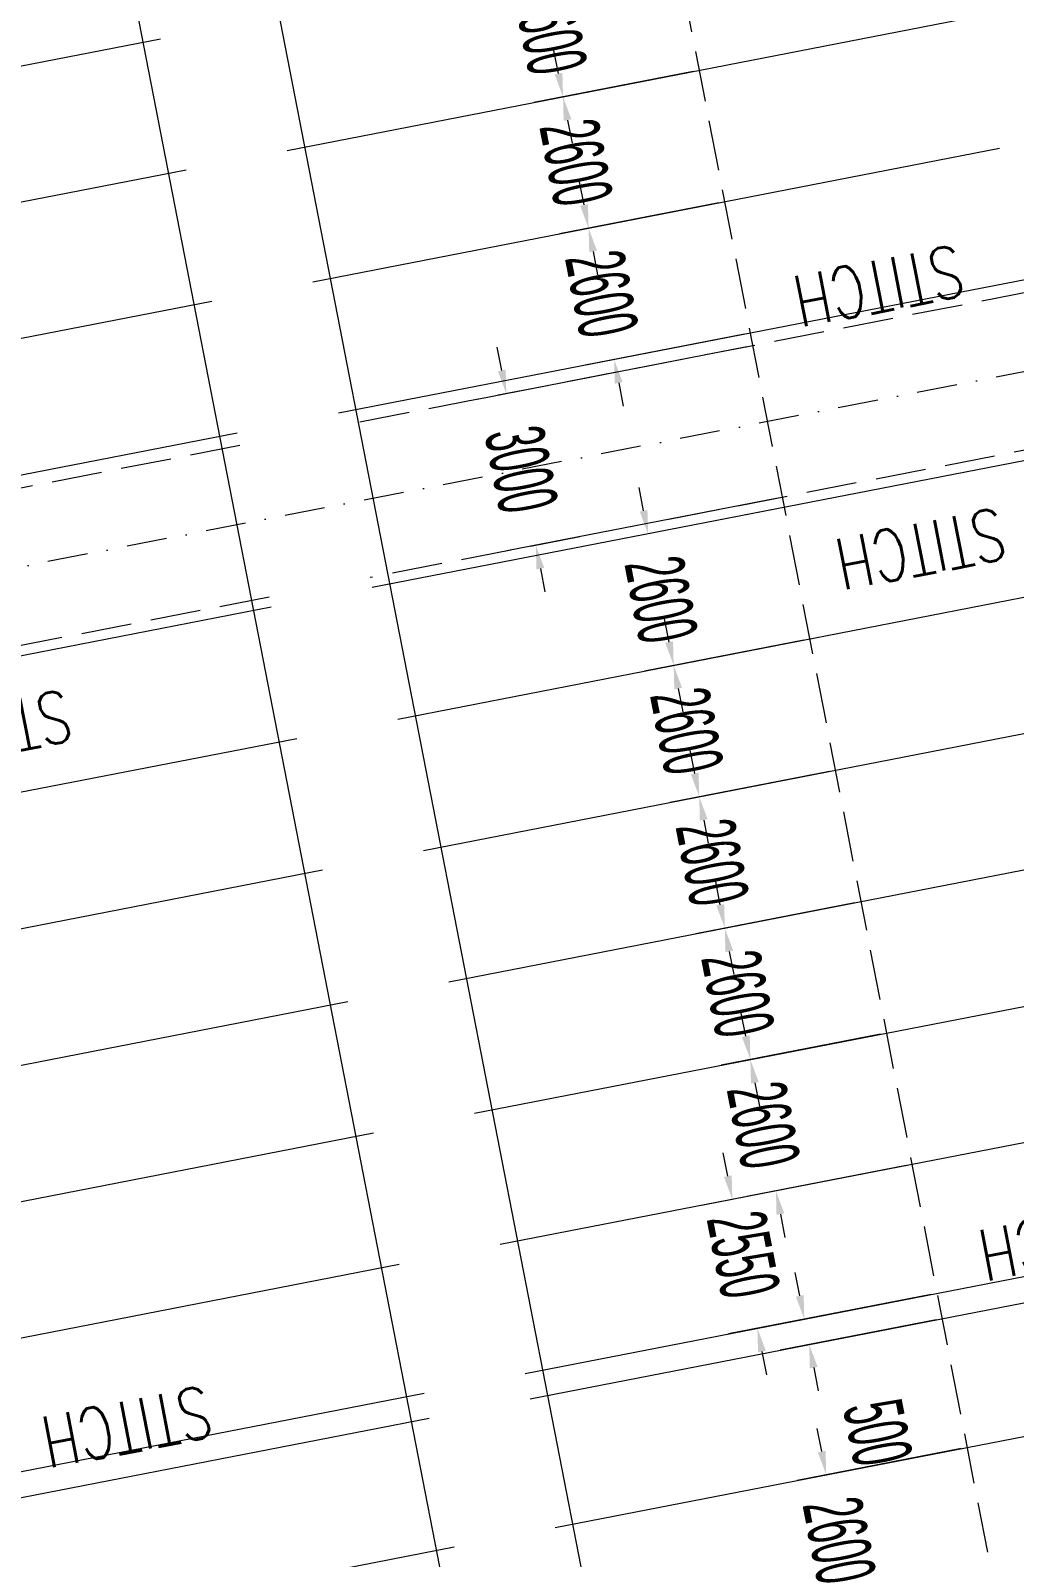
# Model space of a CAD drawing. Header units: millimetres. Extents: x 27228149 to 29012050, y 40856015 to 42918728.
# Drawn here: x 27350557 to 27369671, y 42616292 to 42645951 of the extents above; entities that cross this region are included whole.
import ezdxf

# ---------------------------------------------------------------- set-up
doc = ezdxf.new("R2010")
doc.units = ezdxf.units.MM
doc.header["$LTSCALE"] = 0.05
doc.linetypes.add('DGN Style 3', pattern=[27349.722329, 19535.51595, -7814.20638])
doc.linetypes.add('DGN Style 4', pattern=[31276.361035, 15628.41276, -7814.20638, 19.535516, -7814.20638])
doc.layers.get('Defpoints').update_dxf_attribs({"lineweight": 0})
for name, color, linetype, lineweight in [('InnerEdge_NB', 7, 'Continuous', 0), ('InnerEdge_SB', 7, 'Continuous', 0), ('PlacementCurve_SB', 1, 'DGN Style 3', 0), ('S-_ANOT----_A-', 7, 'Continuous', 0), ('S-_ANOT----_T-', 7, 'Continuous', 0), ('S-_GRIDLINE_E- Adjusted', 6, 'DGN Style 4', 0), ('S-_SEG-----_E-NB', 3, 'Continuous', 13), ('S-_SEG-----_E-SB', 3, 'Continuous', 13)]:
    doc.layers.add(name, color=color, linetype=linetype, lineweight=lineweight)
doc.styles.add('Styletxt', font='txt.shx')
doc.styles.add('StyleWORKING', font='WORKING.shx')
doc.dimstyles.new('dim300', dxfattribs={"dimtxt": 750, "dimasz": 750, "dimexe": 375, "dimexo": 375, "dimgap": 375, "dimtad": 1, "dimdec": 0, "dimzin": 11, "dimdsep": 46, "dimtxsty": 'StyleWORKING', "dimsah": 1, "dimcen": 0.09, "dimclrd": 7, "dimclre": 7, "dimadec": 4, "dimazin": 3, "dimtfac": 1, "dimtdec": 0, "dimtmove": 0, "dimatfit": 3, "dimfxl": 1, "dimtolj": 1, "dimtzin": 0, "dimlwd": 0, "dimlwe": 0, "dimarcsym": 0})

# ---------------------------------------------------------------- blocks, each defined once
blk = doc.blocks.new('*D286')
at = {"layer": 'Defpoints', "color": 0, "linetype": 'Continuous', "transparency": 16777216}
for p in [(27363048, 42647729), (27363544, 42645177), (27360902, 42644663)]:
    blk.add_point(p, dxfattribs=at)
at = {"layer": 'S-_ANOT----_A-', "color": 7, "linetype": 'Continuous', "lineweight": 0, "transparency": 16777216}
for p, q in [((27360317, 42647667), (27360229, 42648118)), ((27360990, 42644211), (27361078, 42643760))]:
    blk.add_line(p, q, dxfattribs=at)
at = {"layer": 'S-_ANOT----_A-', "linetype": 'Continuous', "transparency": 16777216}
for p, q in [((27362935, 42647707), (27359841, 42647105)), ((27363431, 42645155), (27360337, 42644553))]:
    blk.add_line(p, q, dxfattribs=at)
at = {"layer": 'S-_ANOT----_A-', "color": 7, "linetype": 'Continuous', "transparency": 16777216}
for points in [[(27360393, 42647681), (27360242, 42647652), (27360405, 42647215)], [(27361065, 42644226), (27360914, 42644197), (27360902, 42644663)]]:
    blk.add_solid(points, dxfattribs=at)
at = {"layer": 'S-_ANOT----_A-', "color": 0, "linetype": 'Continuous', "transparency": 16777216, "insert": (27360655, 42645939), "char_height": 1150, "attachment_point": 5, "rotation": 281.011, "style": 'StyleWORKING'}
blk.add_mtext('\\A1;{\\W0.47826;\\C0;2600}', dxfattribs=at)
blk = doc.blocks.new('*D287')
at = {"layer": 'Defpoints', "color": 0, "linetype": 'Continuous', "transparency": 16777216}
for p in [(27363544, 42645177), (27364041, 42642625), (27361398, 42642111)]:
    blk.add_point(p, dxfattribs=at)
at = {"layer": 'S-_ANOT----_A-', "color": 7, "linetype": 'Continuous', "lineweight": 0, "transparency": 16777216}
for p, q in [((27360814, 42645114), (27360726, 42645566)), ((27361486, 42641659), (27361574, 42641208))]:
    blk.add_line(p, q, dxfattribs=at)
at = {"layer": 'S-_ANOT----_A-', "linetype": 'Continuous', "transparency": 16777216}
for p, q in [((27363431, 42645155), (27360337, 42644553)), ((27363928, 42642603), (27360834, 42642001))]:
    blk.add_line(p, q, dxfattribs=at)
at = {"layer": 'S-_ANOT----_A-', "color": 7, "linetype": 'Continuous', "transparency": 16777216}
for points in [[(27360889, 42645129), (27360739, 42645100), (27360902, 42644663)], [(27361561, 42641674), (27361411, 42641645), (27361398, 42642111)]]:
    blk.add_solid(points, dxfattribs=at)
at = {"layer": 'S-_ANOT----_A-', "color": 0, "linetype": 'Continuous', "transparency": 16777216, "insert": (27361151, 42643387), "char_height": 1150, "attachment_point": 5, "rotation": 281.011, "style": 'StyleWORKING'}
blk.add_mtext('\\A1;{\\W0.47826;\\C0;2600}', dxfattribs=at)
blk = doc.blocks.new('*D288')
at = {"layer": 'Defpoints', "color": 0, "linetype": 'Continuous', "transparency": 16777216}
for p in [(27365196, 42636686), (27365693, 42634134), (27363051, 42633620)]:
    blk.add_point(p, dxfattribs=at)
at = {"layer": 'S-_ANOT----_A-', "color": 7, "linetype": 'Continuous', "lineweight": 0, "transparency": 16777216}
for p, q in [((27362466, 42636624), (27362378, 42637075)), ((27363138, 42633168), (27363226, 42632717))]:
    blk.add_line(p, q, dxfattribs=at)
at = {"layer": 'S-_ANOT----_A-', "linetype": 'Continuous', "transparency": 16777216}
for p, q in [((27365084, 42636664), (27361990, 42636062)), ((27365580, 42634112), (27362486, 42633510))]:
    blk.add_line(p, q, dxfattribs=at)
at = {"layer": 'S-_ANOT----_A-', "color": 7, "linetype": 'Continuous', "transparency": 16777216}
for points in [[(27362541, 42636638), (27362391, 42636609), (27362554, 42636172)], [(27363214, 42633183), (27363063, 42633154), (27363051, 42633620)]]:
    blk.add_solid(points, dxfattribs=at)
at = {"layer": 'S-_ANOT----_A-', "color": 0, "linetype": 'Continuous', "transparency": 16777216, "insert": (27362804, 42634896), "char_height": 1150, "attachment_point": 5, "rotation": 281.011, "style": 'StyleWORKING'}
blk.add_mtext('\\A1;{\\W0.47826;\\C0;2600}', dxfattribs=at)
blk = doc.blocks.new('*D289')
at = {"layer": 'Defpoints', "color": 0, "linetype": 'Continuous', "transparency": 16777216}
for p in [(27365693, 42634134), (27366190, 42631582), (27363547, 42631068)]:
    blk.add_point(p, dxfattribs=at)
at = {"layer": 'S-_ANOT----_A-', "color": 7, "linetype": 'Continuous', "lineweight": 0, "transparency": 16777216}
for p, q in [((27362963, 42634071), (27362875, 42634523)), ((27363635, 42630616), (27363723, 42630165))]:
    blk.add_line(p, q, dxfattribs=at)
at = {"layer": 'S-_ANOT----_A-', "linetype": 'Continuous', "transparency": 16777216}
for p, q in [((27365580, 42634112), (27362486, 42633510)), ((27366077, 42631560), (27362983, 42630958))]:
    blk.add_line(p, q, dxfattribs=at)
at = {"layer": 'S-_ANOT----_A-', "color": 7, "linetype": 'Continuous', "transparency": 16777216}
for points in [[(27363038, 42634086), (27362887, 42634057), (27363051, 42633620)], [(27363710, 42630631), (27363560, 42630602), (27363547, 42631068)]]:
    blk.add_solid(points, dxfattribs=at)
at = {"layer": 'S-_ANOT----_A-', "color": 0, "linetype": 'Continuous', "transparency": 16777216, "insert": (27363300, 42632344), "char_height": 1150, "attachment_point": 5, "rotation": 281.011, "style": 'StyleWORKING'}
blk.add_mtext('\\A1;{\\W0.47826;\\C0;2600}', dxfattribs=at)
blk = doc.blocks.new('*D290')
at = {"layer": 'Defpoints', "color": 0, "linetype": 'Continuous', "transparency": 16777216}
for p in [(27366190, 42631582), (27366686, 42629030), (27364044, 42628516)]:
    blk.add_point(p, dxfattribs=at)
at = {"layer": 'S-_ANOT----_A-', "color": 7, "linetype": 'Continuous', "lineweight": 0, "transparency": 16777216}
for p, q in [((27363459, 42631519), (27363371, 42631971)), ((27364132, 42628064), (27364219, 42627613))]:
    blk.add_line(p, q, dxfattribs=at)
at = {"layer": 'S-_ANOT----_A-', "linetype": 'Continuous', "transparency": 16777216}
for p, q in [((27366077, 42631560), (27362983, 42630958)), ((27366573, 42629008), (27363479, 42628406))]:
    blk.add_line(p, q, dxfattribs=at)
at = {"layer": 'S-_ANOT----_A-', "color": 7, "linetype": 'Continuous', "transparency": 16777216}
for points in [[(27363535, 42631534), (27363384, 42631505), (27363547, 42631068)], [(27364207, 42628079), (27364056, 42628049), (27364044, 42628516)]]:
    blk.add_solid(points, dxfattribs=at)
at = {"layer": 'S-_ANOT----_A-', "color": 0, "linetype": 'Continuous', "transparency": 16777216, "insert": (27363797, 42629792), "char_height": 1150, "attachment_point": 5, "rotation": 281.011, "style": 'StyleWORKING'}
blk.add_mtext('\\A1;{\\W0.47826;\\C0;2600}', dxfattribs=at)
blk = doc.blocks.new('*D291')
at = {"layer": 'Defpoints', "color": 0, "linetype": 'Continuous', "transparency": 16777216}
for p in [(27366686, 42629030), (27367183, 42626478), (27364540, 42625964)]:
    blk.add_point(p, dxfattribs=at)
at = {"layer": 'S-_ANOT----_A-', "color": 7, "linetype": 'Continuous', "lineweight": 0, "transparency": 16777216}
for p, q in [((27363956, 42628967), (27363868, 42629419)), ((27364628, 42625512), (27364716, 42625060))]:
    blk.add_line(p, q, dxfattribs=at)
at = {"layer": 'S-_ANOT----_A-', "linetype": 'Continuous', "transparency": 16777216}
for p, q in [((27366573, 42629008), (27363479, 42628406)), ((27367070, 42626456), (27363976, 42625854))]:
    blk.add_line(p, q, dxfattribs=at)
at = {"layer": 'S-_ANOT----_A-', "color": 7, "linetype": 'Continuous', "transparency": 16777216}
for points in [[(27364031, 42628982), (27363881, 42628953), (27364044, 42628516)], [(27364703, 42625527), (27364553, 42625497), (27364540, 42625964)]]:
    blk.add_solid(points, dxfattribs=at)
at = {"layer": 'S-_ANOT----_A-', "color": 0, "linetype": 'Continuous', "transparency": 16777216, "insert": (27364293, 42627240), "char_height": 1150, "attachment_point": 5, "rotation": 281.011, "style": 'StyleWORKING'}
blk.add_mtext('\\A1;{\\W0.47826;\\C0;2600}', dxfattribs=at)
blk = doc.blocks.new('*D292')
at = {"layer": 'Defpoints', "color": 0, "linetype": 'Continuous', "transparency": 16777216}
for p in [(27367183, 42626478), (27367679, 42623926), (27365037, 42623411)]:
    blk.add_point(p, dxfattribs=at)
at = {"layer": 'S-_ANOT----_A-', "color": 7, "linetype": 'Continuous', "lineweight": 0, "transparency": 16777216}
for p, q in [((27364452, 42626415), (27364365, 42626867)), ((27365125, 42622960), (27365213, 42622508))]:
    blk.add_line(p, q, dxfattribs=at)
at = {"layer": 'S-_ANOT----_A-', "linetype": 'Continuous', "transparency": 16777216}
for p, q in [((27367070, 42626456), (27363976, 42625854)), ((27367566, 42623904), (27364472, 42623302))]:
    blk.add_line(p, q, dxfattribs=at)
at = {"layer": 'S-_ANOT----_A-', "color": 7, "linetype": 'Continuous', "transparency": 16777216}
for points in [[(27364528, 42626430), (27364377, 42626400), (27364540, 42625964)], [(27365200, 42622975), (27365049, 42622945), (27365037, 42623411)]]:
    blk.add_solid(points, dxfattribs=at)
at = {"layer": 'S-_ANOT----_A-', "color": 0, "linetype": 'Continuous', "transparency": 16777216, "insert": (27364790, 42624688), "char_height": 1150, "attachment_point": 5, "rotation": 281.011, "style": 'StyleWORKING'}
blk.add_mtext('\\A1;{\\W0.47826;\\C0;2600}', dxfattribs=at)
blk = doc.blocks.new('*D293')
at = {"layer": 'Defpoints', "color": 0, "linetype": 'Continuous', "transparency": 16777216}
for p in [(27368749, 42618429), (27369246, 42615877), (27366511, 42615344)]:
    blk.add_point(p, dxfattribs=at)
at = {"layer": 'S-_ANOT----_A-', "color": 7, "linetype": 'Continuous', "lineweight": 0, "transparency": 16777216}
for p, q in [((27365927, 42618348), (27365839, 42618800)), ((27366599, 42614893), (27366687, 42614441))]:
    blk.add_line(p, q, dxfattribs=at)
at = {"layer": 'S-_ANOT----_A-', "linetype": 'Continuous', "transparency": 16777216}
for p, q in [((27368636, 42618407), (27365450, 42617787)), ((27369133, 42615855), (27365947, 42615235))]:
    blk.add_line(p, q, dxfattribs=at)
at = {"layer": 'S-_ANOT----_A-', "color": 7, "linetype": 'Continuous', "transparency": 16777216}
for points in [[(27366002, 42618363), (27365851, 42618333), (27366014, 42617897)], [(27366674, 42614908), (27366524, 42614878), (27366511, 42615344)]]:
    blk.add_solid(points, dxfattribs=at)
at = {"layer": 'S-_ANOT----_A-', "color": 0, "linetype": 'Continuous', "transparency": 16777216, "insert": (27366264, 42616621), "char_height": 1150, "attachment_point": 5, "rotation": 281.011, "style": 'StyleWORKING'}
blk.add_mtext('\\A1;{\\W0.47826;\\C0;2600}', dxfattribs=at)
blk = doc.blocks.new('*D961')
at = {"layer": 'Defpoints', "color": 0, "linetype": 'Continuous', "transparency": 16777216}
for p in [(27368166, 42621423), (27365588, 42620921), (27368262, 42620932)]:
    blk.add_point(p, dxfattribs=at)
at = {"layer": 'S-_ANOT----_A-', "color": 7, "linetype": 'Continuous', "lineweight": 0, "transparency": 16777216}
for p, q in [((27365500, 42621372), (27365412, 42621824)), ((27365772, 42619979), (27365859, 42619527))]:
    blk.add_line(p, q, dxfattribs=at)
at = {"layer": 'S-_ANOT----_A-', "linetype": 'Continuous', "transparency": 16777216}
for p, q in [((27368054, 42621401), (27365024, 42620811)), ((27368149, 42620910), (27365119, 42620320))]:
    blk.add_line(p, q, dxfattribs=at)
at = {"layer": 'S-_ANOT----_A-', "color": 7, "linetype": 'Continuous', "transparency": 16777216}
for points in [[(27365576, 42621387), (27365425, 42621358), (27365588, 42620921)], [(27365847, 42619993), (27365696, 42619964), (27365684, 42620430)]]:
    blk.add_solid(points, dxfattribs=at)
at = {"layer": 'S-_ANOT----_A-', "color": 0, "linetype": 'Continuous', "transparency": 16777216, "insert": (27367013, 42618716), "char_height": 1150, "attachment_point": 5, "rotation": 281.011, "style": 'StyleWORKING'}
blk.add_mtext('\\A1;{\\W0.47826;\\C0;500}', dxfattribs=at)
blk = doc.blocks.new('*D1057')
at = {"layer": 'Defpoints', "color": 0, "linetype": 'Continuous', "transparency": 16777216}
for p in [(27364041, 42642625), (27364537, 42640073), (27361895, 42639559)]:
    blk.add_point(p, dxfattribs=at)
at = {"layer": 'S-_ANOT----_A-', "color": 7, "linetype": 'Continuous', "lineweight": 0, "transparency": 16777216}
for p, q in [((27361311, 42642562), (27361223, 42643014)), ((27361983, 42639107), (27362071, 42638656))]:
    blk.add_line(p, q, dxfattribs=at)
at = {"layer": 'S-_ANOT----_A-', "linetype": 'Continuous', "transparency": 16777216}
for p, q in [((27363928, 42642603), (27360834, 42642001)), ((27364425, 42640051), (27361331, 42639449))]:
    blk.add_line(p, q, dxfattribs=at)
at = {"layer": 'S-_ANOT----_A-', "color": 7, "linetype": 'Continuous', "transparency": 16777216}
for points in [[(27361386, 42642577), (27361235, 42642548), (27361398, 42642111)], [(27362058, 42639122), (27361908, 42639092), (27361895, 42639559)]]:
    blk.add_solid(points, dxfattribs=at)
at = {"layer": 'S-_ANOT----_A-', "color": 0, "linetype": 'Continuous', "transparency": 16777216, "insert": (27361648, 42640835), "char_height": 1150, "attachment_point": 5, "rotation": 281.011, "style": 'StyleWORKING'}
blk.add_mtext('\\A1;{\\W0.47826;\\C0;2600}', dxfattribs=at)
blk = doc.blocks.new('*D1058')
at = {"layer": 'Defpoints', "color": 0, "linetype": 'Continuous', "transparency": 16777216}
for p in [(27364585, 42639827), (27365158, 42636883), (27360373, 42635952)]:
    blk.add_point(p, dxfattribs=at)
at = {"layer": 'S-_ANOT----_A-', "linetype": 'Continuous', "transparency": 16777216}
for p, q in [((27364472, 42639805), (27359236, 42638786)), ((27365045, 42636861), (27359809, 42635842))]:
    blk.add_line(p, q, dxfattribs=at)
at = {"layer": 'S-_ANOT----_A-', "color": 7, "linetype": 'Continuous', "lineweight": 0, "transparency": 16777216}
for p, q in [((27359712, 42639348), (27359625, 42639799)), ((27360461, 42635500), (27360549, 42635048))]:
    blk.add_line(p, q, dxfattribs=at)
at = {"layer": 'S-_ANOT----_A-', "color": 7, "linetype": 'Continuous', "transparency": 16777216}
for points in [[(27359788, 42639362), (27359637, 42639333), (27359800, 42638896)], [(27360536, 42635515), (27360386, 42635485), (27360373, 42635952)]]:
    blk.add_solid(points, dxfattribs=at)
at = {"layer": 'S-_ANOT----_A-', "color": 0, "linetype": 'Continuous', "transparency": 16777216, "insert": (27360088, 42637424), "char_height": 1150, "attachment_point": 5, "rotation": 281.011, "style": 'StyleWORKING'}
blk.add_mtext('\\A1;{\\W0.47826;\\C0;3000}', dxfattribs=at)
blk = doc.blocks.new('*D1059')
at = {"layer": 'Defpoints', "color": 0, "linetype": 'Continuous', "transparency": 16777216}
for p in [(27367679, 42623926), (27364190, 42623247), (27368166, 42621423)]:
    blk.add_point(p, dxfattribs=at)
at = {"layer": 'S-_ANOT----_A-', "color": 7, "linetype": 'Continuous', "lineweight": 0, "transparency": 16777216}
for p, q in [((27364102, 42623698), (27364015, 42624150)), ((27364765, 42620292), (27364853, 42619841))]:
    blk.add_line(p, q, dxfattribs=at)
at = {"layer": 'S-_ANOT----_A-', "linetype": 'Continuous', "transparency": 16777216}
for p, q in [((27367566, 42623904), (27363626, 42623137)), ((27368054, 42621401), (27364113, 42620634))]:
    blk.add_line(p, q, dxfattribs=at)
at = {"layer": 'S-_ANOT----_A-', "color": 7, "linetype": 'Continuous', "transparency": 16777216}
for points in [[(27364178, 42623713), (27364027, 42623684), (27364190, 42623247)], [(27364840, 42620307), (27364690, 42620277), (27364677, 42620744)]]:
    blk.add_solid(points, dxfattribs=at)
at = {"layer": 'S-_ANOT----_A-', "color": 0, "linetype": 'Continuous', "transparency": 16777216, "insert": (27364401, 42622173), "char_height": 1150, "attachment_point": 5, "rotation": 281.011, "style": 'StyleWORKING'}
blk.add_mtext('\\A1;{\\W0.47826;\\C0;2550}', dxfattribs=at)

msp = doc.modelspace()

# ---------------------------------------------------------------- linework, layer by layer
at = {"layer": 'InnerEdge_NB'}
msp.add_lwpolyline([(27283724.5, 42878514.7, -0.0568157), (27345588.8, 42682480.7), (27368075.3, 42566916.3, 0.0263705), (27393633.3, 42464653, 0.0426618), (27458420.2, 42303807.1, 0.1075608), (27699785.7, 42006839.6, 0.026969), (27783127.3, 41947329.2), (27839783.5, 41911319.6)], format="xyb", dxfattribs=at)
at = {"layer": 'InnerEdge_SB'}
msp.add_lwpolyline([(27370363.7, 42569291.8), (27348239.1, 42682996.3, 0.0568157), (27286190.8, 42879613.7)], format="xyb", dxfattribs=at)
at = {"layer": 'PlacementCurve_SB'}
msp.add_lwpolyline([(27305541.4, 42854039, -0.0482858), (27355899.2, 42684467.3), (27377998.9, 42570890.3, 0.0688708), (27467496.8, 42309348.2, 0.1110949), (27715510, 42007942.3, 0.028125), (27802629.8, 41947720.4), (27845874.9, 41921290)], format="xyb", dxfattribs=at)
at = {"layer": 'S-_GRIDLINE_E- Adjusted'}
msp.add_line((27376224.1, 42640563.9), (27300241, 42625779.1), dxfattribs=at)
at = {"layer": 'S-_SEG-----_E-NB'}
for p, q in [((27336907.9, 42642642.9), (27353084.5, 42645790.5)), ((27353581.1, 42643238.4), (27337404.5, 42640090.7)), ((27354077.7, 42640686.2), (27337901.1, 42637538.6)), ((27338397.7, 42634986.5), (27354574.3, 42638134.1)), ((27355233.3, 42634747.6), (27339056.6, 42631600)), ((27355729.8, 42632195.5), (27339553.2, 42629047.9)), ((27356226.4, 42629643.4), (27340049.8, 42626495.7)), ((27340546.4, 42623943.6), (27356723, 42627091.2)), ((27341043, 42621391.4), (27357219.6, 42624539.1)), ((27341539.6, 42618839.3), (27357716.2, 42621986.9)), ((27342026.7, 42616336.3), (27358203.3, 42619483.9)), ((27358298.8, 42618993.1), (27342122.2, 42615845.5)), ((27358785.8, 42616490), (27342609.2, 42613342.4))]:
    msp.add_line(p, q, dxfattribs=at)
at = {"layer": 'S-_SEG-----_E-NB', "linetype": 'DGN Style 3'}
for p, q in [((27354622.1, 42637888.7), (27338445.4, 42634741.1)), ((27355195.1, 42634943.9), (27339018.4, 42631796.3))]:
    msp.add_line(p, q, dxfattribs=at)
at = {"layer": 'S-_SEG-----_E-SB'}
for p, q in [((27355544.3, 42643620.4), (27368821, 42646203.8)), ((27356040.9, 42641068.2), (27369380.8, 42643663.9)), ((27369940.6, 42641124.1), (27356537.5, 42638516.1)), ((27370663.9, 42637750.1), (27357196.4, 42635129.6)), ((27357693, 42632577.5), (27371160.4, 42635198)), ((27358189.6, 42630025.3), (27371657, 42632645.8)), ((27358686.2, 42627473.2), (27372153.6, 42630093.7)), ((27359182.8, 42624921.1), (27372650.2, 42627541.6)), ((27373146.8, 42624989.4), (27359679.4, 42622368.9)), ((27360166.4, 42619865.9), (27373633.9, 42622486.4)), ((27360261.9, 42619375.1), (27373729.4, 42621995.6)), ((27360749, 42616872), (27374216.4, 42619492.5))]:
    msp.add_line(p, q, dxfattribs=at)
at = {"layer": 'S-_SEG-----_E-SB', "linetype": 'DGN Style 3'}
for p, q in [((27369994.4, 42640879.9), (27356585.2, 42638270.7)), ((27370625.7, 42637946.4), (27357158.2, 42635325.9))]:
    msp.add_line(p, q, dxfattribs=at)

# ---------------------------------------------------------------- texts
at = {"layer": 'S-_ANOT----_T-', "linetype": 'Continuous', "style": 'Styletxt', "width": 0.75}
for p in [(27368562.6, 42641794.9), (27369377, 42636687.1), (27351233.9, 42633154.4), (27372159, 42623263.4), (27353956.8, 42619634.8)]:
    msp.add_text('STITCH', height=1000, rotation=191.01101, dxfattribs=at).set_placement(p)

# ---------------------------------------------------------------- dimensions: what is measured, and where the dimension line sits
at = {"layer": 'S-_ANOT----_A-', "linetype": 'Continuous'}
for base, p1, p2, override, picture, middle in [((27360901.8, 42644662.8), (27363047.7, 42647729.1), (27363544.3, 42645177), {"dimscale": 1000, "dimtxt": 1.15, "dimasz": 0.46, "dimexe": 0.575, "dimexo": 0.115, "dimgap": 0.2875, "dimtad": 1, "dimjust": 0, "dimtih": 0, "dimtoh": 0, "dimlfac": 1, "dimsah": 1, "dimcen": 0, "dimse1": 0, "dimse2": 0, "dimclre": 256, "dimclrt": 0, "dimtol": 0, "dimtfac": 1, "dimtofl": 0, "dimtmove": 2, "dimatfit": 3, "dimfrac": 0, "dimtolj": 1, "dimlwe": 65535}, '*D286', (27360654.8, 42645939.2)), ((27361398.4, 42642110.7), (27363544.3, 42645177), (27364040.9, 42642624.9), {"dimscale": 1000, "dimtxt": 1.15, "dimasz": 0.46, "dimexe": 0.575, "dimexo": 0.115, "dimgap": 0.2875, "dimtad": 1, "dimjust": 0, "dimtih": 0, "dimtoh": 0, "dimlfac": 1, "dimsah": 1, "dimcen": 0, "dimse1": 0, "dimse2": 0, "dimclre": 256, "dimclrt": 0, "dimtol": 0, "dimtfac": 1, "dimtofl": 0, "dimtmove": 2, "dimatfit": 3, "dimfrac": 0, "dimtolj": 1, "dimlwe": 65535}, '*D287', (27361151.4, 42643387)), ((27361895, 42639558.6), (27364040.9, 42642624.9), (27364537.5, 42640072.7), {"dimscale": 1000, "dimtxt": 1.15, "dimasz": 0.46, "dimexe": 0.575, "dimexo": 0.115, "dimgap": 0.2875, "dimtad": 1, "dimjust": 0, "dimtih": 0, "dimtoh": 0, "dimlfac": 1, "dimsah": 1, "dimcen": 0, "dimse1": 0, "dimse2": 0, "dimclre": 256, "dimclrt": 0, "dimtol": 0, "dimtfac": 1, "dimtofl": 0, "dimtmove": 2, "dimatfit": 3, "dimfrac": 0, "dimtolj": 1, "dimlwe": 65535}, '*D1057', (27361648, 42640834.9)), ((27360373.3, 42635951.5), (27364585.2, 42639827.3), (27365158.2, 42636882.6), {"dimscale": 1000, "dimtxt": 1.15, "dimasz": 0.46, "dimexe": 0.575, "dimexo": 0.115, "dimgap": 0.2875, "dimtad": 1, "dimjust": 0, "dimtih": 0, "dimtoh": 0, "dimlfac": 1, "dimsah": 1, "dimcen": 0, "dimse1": 0, "dimse2": 0, "dimclre": 256, "dimclrt": 0, "dimtol": 0, "dimtfac": 1, "dimtofl": 0, "dimtmove": 2, "dimatfit": 3, "dimfrac": 0, "dimtolj": 1, "dimlwe": 65535}, '*D1058', (27360088.1, 42637424.2)), ((27363050.5, 42633619.9), (27365196.4, 42636686.3), (27365693, 42634134.1), {"dimscale": 1000, "dimtxt": 1.15, "dimasz": 0.46, "dimexe": 0.575, "dimexo": 0.115, "dimgap": 0.2875, "dimtad": 1, "dimjust": 0, "dimtih": 0, "dimtoh": 0, "dimlfac": 1, "dimsah": 1, "dimcen": 0, "dimse1": 0, "dimse2": 0, "dimclre": 256, "dimclrt": 0, "dimtol": 0, "dimtfac": 1, "dimtofl": 0, "dimtmove": 2, "dimatfit": 3, "dimfrac": 0, "dimtolj": 1, "dimlwe": 65535}, '*D288', (27362803.6, 42634896.3)), ((27363547.1, 42631067.8), (27365693, 42634134.1), (27366189.6, 42631582), {"dimscale": 1000, "dimtxt": 1.15, "dimasz": 0.46, "dimexe": 0.575, "dimexo": 0.115, "dimgap": 0.2875, "dimtad": 1, "dimjust": 0, "dimtih": 0, "dimtoh": 0, "dimlfac": 1, "dimsah": 1, "dimcen": 0, "dimse1": 0, "dimse2": 0, "dimclre": 256, "dimclrt": 0, "dimtol": 0, "dimtfac": 1, "dimtofl": 0, "dimtmove": 2, "dimatfit": 3, "dimfrac": 0, "dimtolj": 1, "dimlwe": 65535}, '*D289', (27363300.2, 42632344.1)), ((27364043.7, 42628515.7), (27366189.6, 42631582), (27366686.2, 42629029.8), {"dimscale": 1000, "dimtxt": 1.15, "dimasz": 0.46, "dimexe": 0.575, "dimexo": 0.115, "dimgap": 0.2875, "dimtad": 1, "dimjust": 0, "dimtih": 0, "dimtoh": 0, "dimlfac": 1, "dimsah": 1, "dimcen": 0, "dimse1": 0, "dimse2": 0, "dimclre": 256, "dimclrt": 0, "dimtol": 0, "dimtfac": 1, "dimtofl": 0, "dimtmove": 2, "dimatfit": 3, "dimfrac": 0, "dimtolj": 1, "dimlwe": 65535}, '*D290', (27363796.8, 42629792)), ((27364540.3, 42625963.5), (27366686.2, 42629029.8), (27367182.8, 42626477.7), {"dimscale": 1000, "dimtxt": 1.15, "dimasz": 0.46, "dimexe": 0.575, "dimexo": 0.115, "dimgap": 0.2875, "dimtad": 1, "dimjust": 0, "dimtih": 0, "dimtoh": 0, "dimlfac": 1, "dimsah": 1, "dimcen": 0, "dimse1": 0, "dimse2": 0, "dimclre": 256, "dimclrt": 0, "dimtol": 0, "dimtfac": 1, "dimtofl": 0, "dimtmove": 2, "dimatfit": 3, "dimfrac": 0, "dimtolj": 1, "dimlwe": 65535}, '*D291', (27364293.4, 42627239.9)), ((27365036.9, 42623411.4), (27367182.8, 42626477.7), (27367679.4, 42623925.6), {"dimscale": 1000, "dimtxt": 1.15, "dimasz": 0.46, "dimexe": 0.575, "dimexo": 0.115, "dimgap": 0.2875, "dimtad": 1, "dimjust": 0, "dimtih": 0, "dimtoh": 0, "dimlfac": 1, "dimsah": 1, "dimcen": 0, "dimse1": 0, "dimse2": 0, "dimclre": 256, "dimclrt": 0, "dimtol": 0, "dimtfac": 1, "dimtofl": 0, "dimtmove": 2, "dimatfit": 3, "dimfrac": 0, "dimtolj": 1, "dimlwe": 65535}, '*D292', (27364789.9, 42624687.7)), ((27364190.3, 42623246.7), (27368166.4, 42621422.5), (27367679.4, 42623925.6), {"dimscale": 1000, "dimtxt": 1.15, "dimasz": 0.46, "dimexe": 0.575, "dimexo": 0.115, "dimgap": 0.2875, "dimtad": 1, "dimtih": 0, "dimtoh": 0, "dimlfac": 1, "dimsah": 1, "dimcen": 0, "dimse1": 0, "dimse2": 0, "dimclre": 256, "dimclrt": 0, "dimtol": 0, "dimtfac": 1, "dimtix": 1, "dimtofl": 0, "dimtmove": 2, "dimatfit": 3, "dimfrac": 0, "dimtolj": 1, "dimlwe": 65535}, '*D1059', (27364400.5, 42622173.3)), ((27365588.1, 42620920.8), (27368261.9, 42620931.7), (27368166.4, 42621422.5), {"dimscale": 1000, "dimtxt": 1.15, "dimasz": 0.46, "dimexe": 0.575, "dimexo": 0.115, "dimgap": 0.2875, "dimtad": 1, "dimtih": 0, "dimtoh": 0, "dimlfac": 1, "dimsah": 1, "dimcen": 0, "dimse1": 0, "dimse2": 0, "dimclre": 256, "dimclrt": 0, "dimtol": 0, "dimtfac": 1, "dimtofl": 0, "dimtmove": 2, "dimatfit": 3, "dimfrac": 0, "dimtolj": 1, "dimlwe": 65535}, '*D961', (27367013.2, 42618716)), ((27366511, 42615344.5), (27368748.9, 42618428.7), (27369245.5, 42615876.5), {"dimscale": 1000, "dimtxt": 1.15, "dimasz": 0.46, "dimexe": 0.575, "dimexo": 0.115, "dimgap": 0.2875, "dimtad": 1, "dimjust": 0, "dimtih": 0, "dimtoh": 0, "dimlfac": 1, "dimsah": 1, "dimcen": 0, "dimse1": 0, "dimse2": 0, "dimclre": 256, "dimclrt": 0, "dimtol": 0, "dimtfac": 1, "dimtofl": 0, "dimtmove": 2, "dimatfit": 3, "dimfrac": 0, "dimtolj": 1, "dimlwe": 65535}, '*D293', (27366264.1, 42616620.8))]:
    dim = msp.add_linear_dim(base=base, p1=p1, p2=p2, angle=101.01101, text='{\\W0.47826;\\C0;<>}', dimstyle='dim300', override=override, dxfattribs=at)
    dim.commit()
    dim.dimension.update_dxf_attribs({"geometry": picture, "text_midpoint": middle, "dimtype": 160, "text_rotation": 281.01101})

doc.saveas('drawing.dxf')
